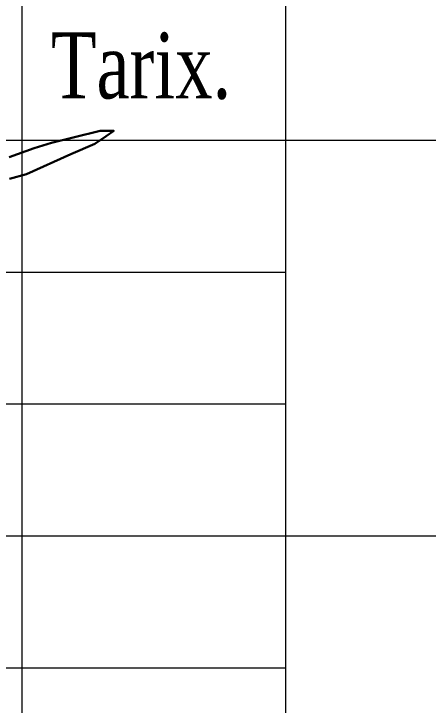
# Model space of a CAD drawing. Header units: millimetres. Extents: x -149347 to 251215, y -2929184 to -2541447.
# Drawn here: x 178428 to 179825, y -2634052 to -2631723 of the extents above; entities that cross this region are included whole.
import ezdxf

# ---------------------------------------------------------------- set-up
doc = ezdxf.new("R2010")
doc.units = ezdxf.units.MM
doc.styles.add('400', font='times.ttf', dxfattribs={"width": 0.75, "height": 300})

# ---------------------------------------------------------------- blocks, each defined once
blk = doc.blocks.new('mekteb')
at = {"linetype": 'Continuous', "lineweight": 15}
for p, q in [((126343.3, -1843866.5), (126343.3, -1849366.4)), ((127343.3, -1843866.5), (127343.3, -1849366.4)), ((120843.4, -1846366.5), (139343.2, -1846366.5)), ((120843.4, -1846866.4), (127343.3, -1846866.4)), ((120843.4, -1847366.4), (127343.3, -1847366.4)), ((120843.4, -1847866.4), (139343.2, -1847866.4)), ((120843.4, -1848366.4), (127343.3, -1848366.4))]:
    blk.add_line(p, q, dxfattribs=at)
at = {"lineweight": 30}
blk.add_lwpolyline([(126294.5, -1846431.4), (126390.2, -1846397.2), (126455, -1846376.5), (126537.4, -1846356.2), (126639.3, -1846331), (126691.3, -1846331), (126662.4, -1846351), (126620.1, -1846380.2), (126528.4, -1846420.1), (126360.3, -1846495.4), (126295.9, -1846512.8)], dxfattribs=at)
at = {"lineweight": 25, "ltscale": 15, "style": '400', "width": 0.75}
blk.add_text('Tarix.', height=250, dxfattribs=at).set_placement((126452.9, -1846208.4))

msp = doc.modelspace()

# ---------------------------------------------------------------- block references
at = {"color": 7, "lineweight": 15, "xscale": 0.8889158819132976, "yscale": 0.8889158819132976, "zscale": 0.8889158819132976}
msp.add_blockref('mekteb', (66147.25871, -990883.7249), dxfattribs=at)

doc.saveas('drawing.dxf')
